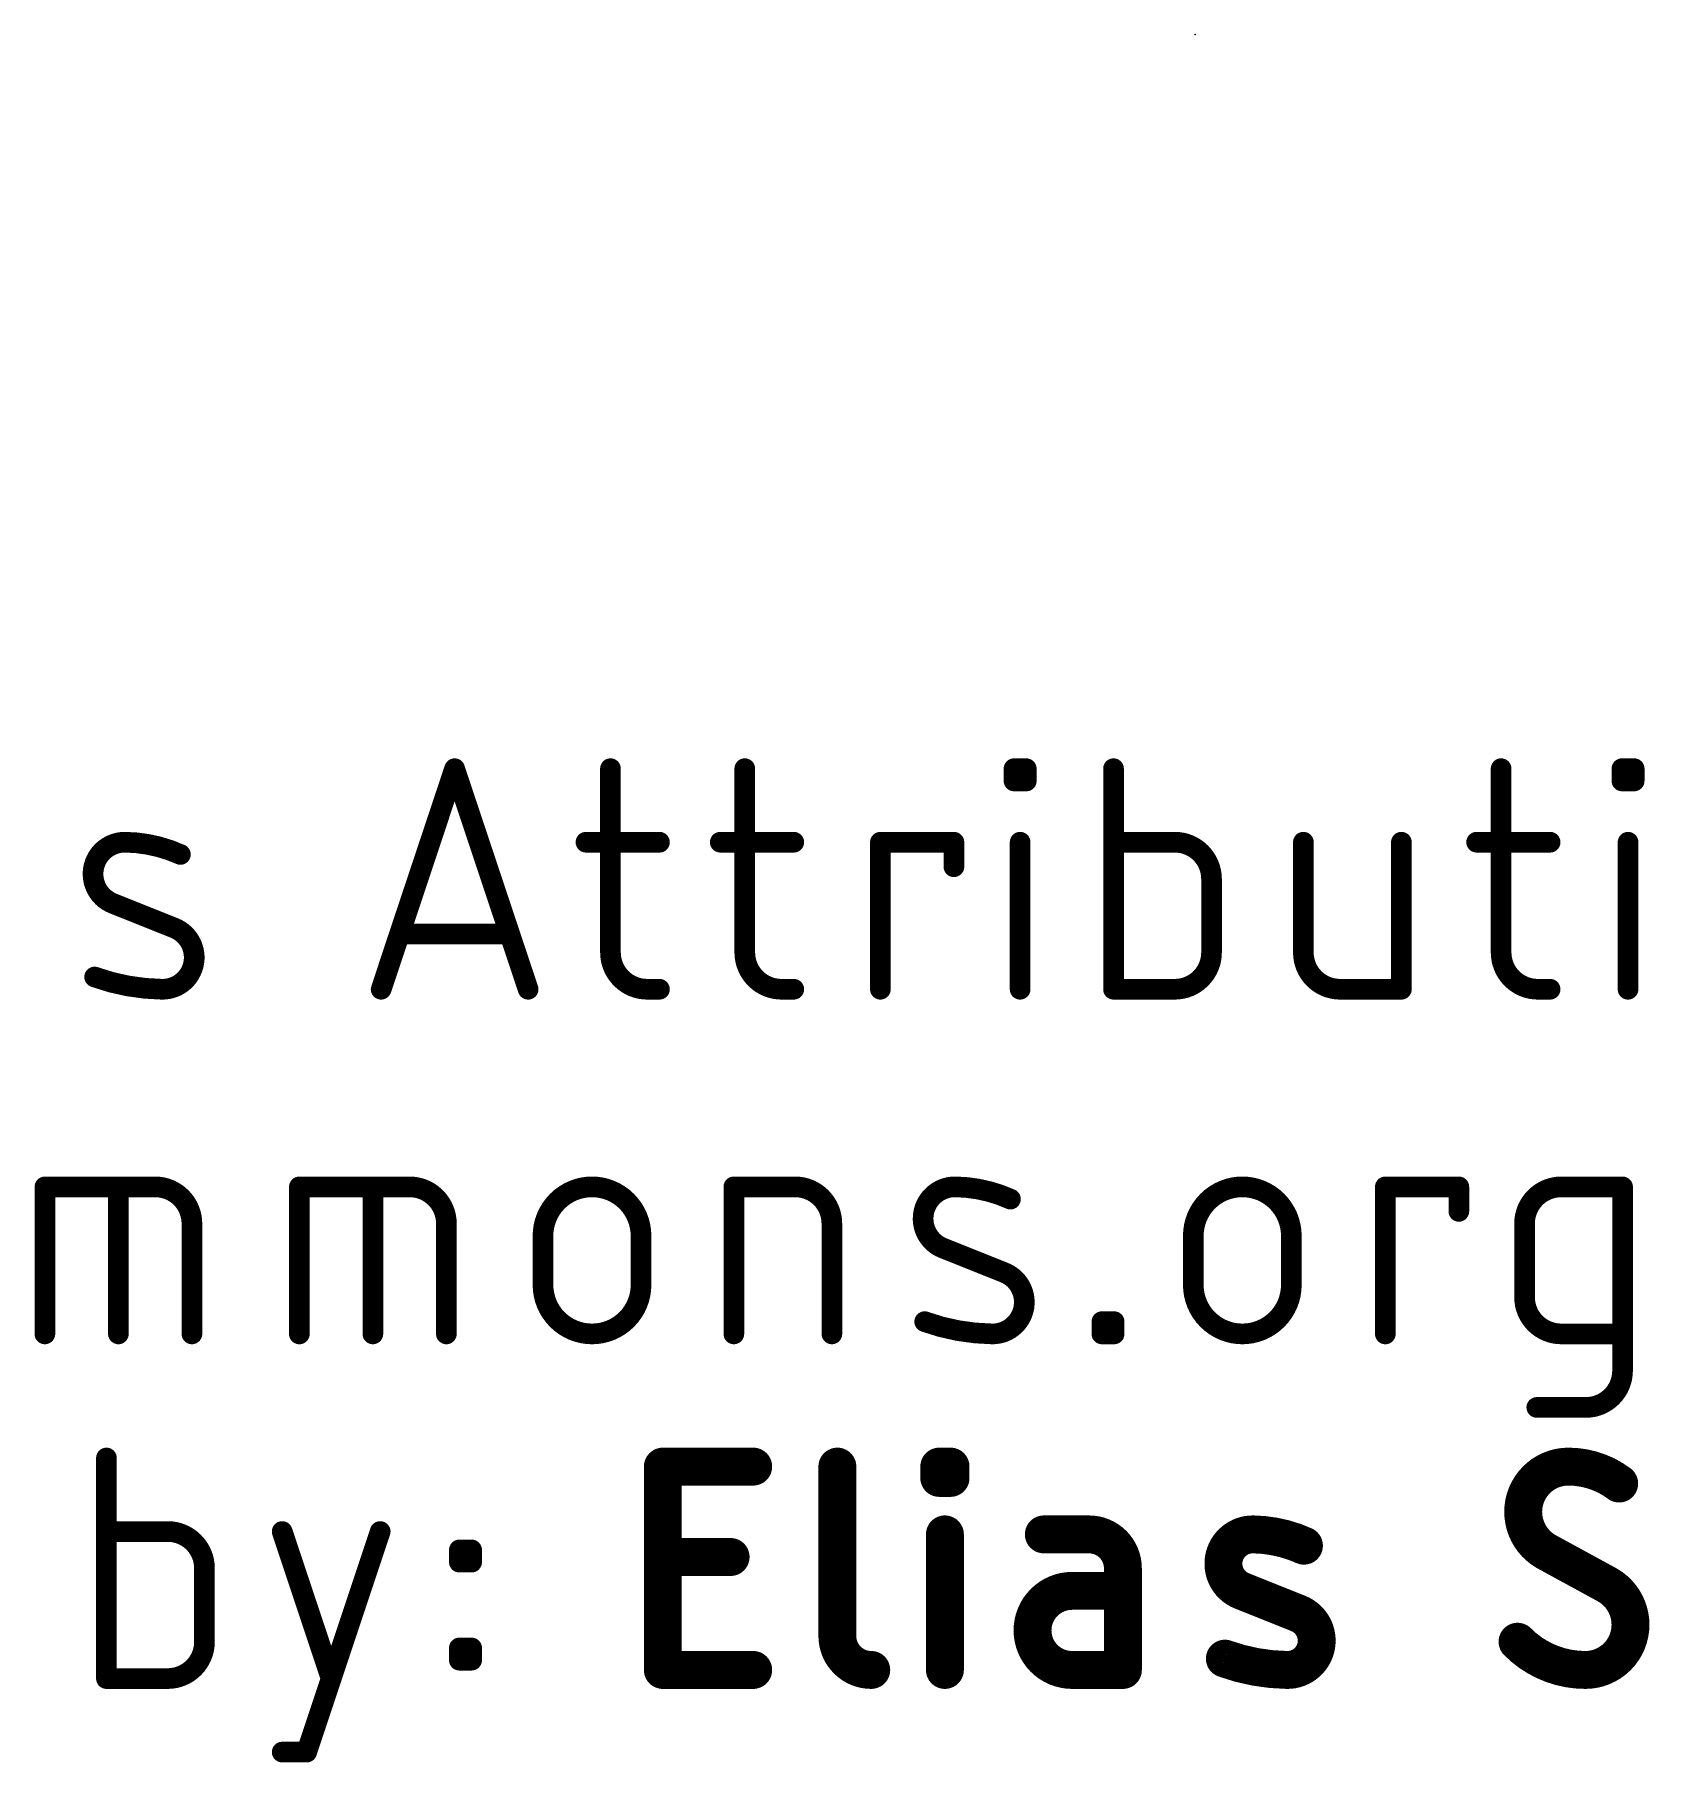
# Model space of a CAD drawing. Extents: x -28 to 74, y -69 to 26.
# Drawn here: x 14.56 to 26.46, y -13.24 to -0.51 of the extents above; entities that cross this region are included whole.
import ezdxf

# ---------------------------------------------------------------- set-up
doc = ezdxf.new("R2010")
doc.units = 0
doc.layers.add('23', color=53, linetype='CONTINUOUS')
doc.layers.add('51', color=53, linetype='CONTINUOUS')

msp = doc.modelspace()

# ---------------------------------------------------------------- linework, layer by layer
at = {"layer": '23'}
msp.add_point((23.114, -0.508), dxfattribs=at)
at = {"layer": '51'}
for points, const_width in [([(17.1133, -7.5438), (17.6551, -5.9182)], 0.1524), ([(17.6551, -5.9182), (18.197, -7.5438)], 0.1524), ([(18.8037, -5.9182), (18.8037, -7.2729)], 0.1524), ([(19.7937, -5.9182), (19.7937, -7.2729)], 0.1524), ([(21.7783, -6.0085), (21.7783, -5.9182)], 0.1524), ([(21.7783, -5.9182), (21.8686, -5.9182)], 0.1524), ([(21.8686, -5.9182), (21.8686, -6.0085)], 0.1524), ([(22.5116, -5.9182), (22.5116, -7.5438)], 0.1524), ([(25.3688, -5.9182), (25.3688, -7.2729)], 0.1524), ([(26.2592, -6.0085), (26.2592, -5.9182)], 0.1524), ([(26.2592, -5.9182), (26.3495, -5.9182)], 0.1524), ([(26.3495, -5.9182), (26.3495, -6.0085)], 0.1524), ([(21.8686, -6.0085), (21.7783, -6.0085)], 0.1524), ([(26.3495, -6.0085), (26.2592, -6.0085)], 0.1524), ([(18.6231, -6.4601), (19.1649, -6.4601)], 0.1524), ([(19.613, -6.4601), (20.1549, -6.4601)], 0.1524), ([(20.7933, -7.5438), (20.7933, -6.4601)], 0.1524), ([(20.7933, -6.4601), (21.3352, -6.4601)], 0.1524), ([(21.3352, -6.4601), (21.3352, -6.6407)], 0.1524), ([(21.8234, -7.5438), (21.8234, -6.4601)], 0.1524), ([(22.9632, -6.4601), (22.5116, -6.4601)], 0.1524), ([(23.9111, -6.4601), (23.9111, -7.2729)], 0.1524), ([(24.6336, -7.5438), (24.6336, -6.4601)], 0.1524), ([(25.1882, -6.4601), (25.73, -6.4601)], 0.1524), ([(26.3044, -7.5438), (26.3044, -6.4601)], 0.1524), ([(23.2341, -7.2729), (23.2341, -6.731)], 0.1524), ([(15.5883, -7.0922), (15.1368, -6.9116)], 0.1524), ([(18.0615, -7.1374), (17.2487, -7.1374)], 0.1524), ([(19.0746, -7.5438), (19.1649, -7.5438)], 0.1524), ([(20.0646, -7.5438), (20.1549, -7.5438)], 0.1524), ([(22.5116, -7.5438), (22.9632, -7.5438)], 0.1524), ([(24.182, -7.5438), (24.6336, -7.5438)], 0.1524), ([(25.6397, -7.5438), (25.73, -7.5438)], 0.1524), ([(14.6347, -10.0838), (14.6347, -9.0001)], 0.1524), ([(14.6347, -9.0001), (15.4475, -9.0001)], 0.1524), ([(15.1766, -10.0838), (15.1766, -9.0001)], 0.1524), ([(16.5105, -10.0838), (16.5105, -9.0001)], 0.1524), ([(16.5105, -9.0001), (17.3233, -9.0001)], 0.1524), ([(17.0523, -10.0838), (17.0523, -9.0001)], 0.1524), ([(19.7131, -10.0838), (19.7131, -9.0001)], 0.1524), ([(19.7131, -9.0001), (20.1647, -9.0001)], 0.1524), ([(24.5152, -10.0838), (24.5152, -9.0001)], 0.1524), ([(24.5152, -9.0001), (25.0571, -9.0001)], 0.1524), ([(25.0571, -9.0001), (25.0571, -9.1807)], 0.1524), ([(25.8124, -9.0001), (26.2639, -9.0001)], 0.1524), ([(26.2639, -9.0001), (26.2639, -10.3547)], 0.1524), ([(15.7185, -9.271), (15.7185, -10.0838)], 0.1524), ([(17.5942, -9.271), (17.5942, -10.0838)], 0.1524), ([(18.3063, -9.7226), (18.3063, -9.3613)], 0.1524), ([(19.0288, -9.3613), (19.0288, -9.7226)], 0.1524), ([(20.4356, -9.271), (20.4356, -10.0838)], 0.1524), ([(23.0999, -9.7226), (23.0999, -9.3613)], 0.1524), ([(23.8224, -9.3613), (23.8224, -9.7226)], 0.1524), ([(25.5415, -9.8129), (25.5415, -9.271)], 0.1524), ([(21.707, -9.6322), (21.2554, -9.4516)], 0.1524), ([(22.426, -10.0838), (22.426, -9.9935)], 0.1524), ([(22.426, -9.9935), (22.5163, -9.9935)], 0.1524), ([(22.5163, -9.9935), (22.5163, -10.0838)], 0.1524), ([(22.5163, -10.0838), (22.426, -10.0838)], 0.1524), ([(26.2639, -10.0838), (25.8124, -10.0838)], 0.1524), ([(25.993, -10.6257), (25.6318, -10.6257)], 0.1524), ([(15.0885, -10.9982), (15.0885, -12.6238)], 0.1524), ([(19.1897, -12.5603), (19.1897, -11.0617)], 0.2794), ([(19.1897, -11.0617), (19.8557, -11.0617)], 0.2794), ([(20.4761, -11.0617), (20.4761, -12.3105)], 0.2794), ([(21.2272, -11.145), (21.2272, -11.0617)], 0.2794), ([(21.2272, -11.0617), (21.3104, -11.0617)], 0.2794), ([(21.3104, -11.0617), (21.3104, -11.145)], 0.2794), ([(21.3104, -11.145), (21.2272, -11.145)], 0.2794), ([(21.2688, -12.5603), (21.2688, -11.5612)], 0.2794), ([(22.331, -11.5612), (21.998, -11.5612)], 0.2794), ([(15.5401, -11.5401), (15.0885, -11.5401)], 0.1524), ([(16.3838, -11.5401), (16.745, -12.6238)], 0.1524), ([(16.5644, -13.1657), (17.1063, -11.5401)], 0.1524), ([(26.1558, -11.9359), (25.6979, -11.6861)], 0.2794), ([(17.6899, -11.7658), (17.6899, -11.6755)], 0.1524), ([(17.6899, -11.6755), (17.7802, -11.6755)], 0.1524), ([(17.7802, -11.7658), (17.6899, -11.7658)], 0.1524), ([(17.7802, -11.6755), (17.7802, -11.7658)], 0.1524), ([(19.1897, -11.7277), (19.6892, -11.7277)], 0.2794), ([(22.5808, -12.5603), (22.5808, -11.811)], 0.2794), ([(15.811, -12.3529), (15.811, -11.811)], 0.1524), ([(22.5808, -11.9775), (22.2061, -11.9775)], 0.2794), ([(23.8737, -12.144), (23.4575, -11.9775)], 0.2794), ([(17.6899, -12.4883), (17.6899, -12.398)], 0.1524), ([(17.6899, -12.398), (17.7802, -12.398)], 0.1524), ([(17.7802, -12.398), (17.7802, -12.4883)], 0.1524), ([(17.7802, -12.4883), (17.6899, -12.4883)], 0.1524), ([(19.8557, -12.5603), (19.1897, -12.5603)], 0.2794), ([(22.2061, -12.5603), (22.5808, -12.5603)], 0.2794), ([(15.0885, -12.6238), (15.5401, -12.6238)], 0.1524), ([(16.3838, -13.1657), (16.5644, -13.1657)], 0.1524)]:
    msp.add_lwpolyline(points, dxfattribs=dict(at, const_width=const_width))
for points, const_width in [([(17.6913, -5.9062, 1), (17.619, -5.9302)], 0.0762), ([(17.6913, -5.9302, 1), (17.619, -5.9062)], 0.0762), ([(18.8418, -5.9182, 1), (18.7656, -5.9182)], 0.0762), ([(19.8318, -5.9182, 1), (19.7556, -5.9182)], 0.0762), ([(21.8164, -5.9182, 1), (21.7402, -5.9182)], 0.0762), ([(21.7783, -5.8801, 1), (21.7783, -5.9563)], 0.0762), ([(21.9067, -5.9182, 1), (21.8305, -5.9182)], 0.0762), ([(21.8686, -5.9563, 1), (21.8686, -5.8801)], 0.0762), ([(22.5497, -5.9182, 1), (22.4735, -5.9182)], 0.0762), ([(25.4069, -5.9182, 1), (25.3307, -5.9182)], 0.0762), ([(26.2973, -5.9182, 1), (26.2211, -5.9182)], 0.0762), ([(26.2592, -5.8801, 1), (26.2592, -5.9563)], 0.0762), ([(26.3876, -5.9182, 1), (26.3114, -5.9182)], 0.0762), ([(26.3495, -5.9563, 1), (26.3495, -5.8801)], 0.0762), ([(21.7783, -5.9704, 1), (21.7783, -6.0466)], 0.0762), ([(21.7402, -6.0085, 1), (21.8164, -6.0085)], 0.0762), ([(21.8305, -6.0085, 1), (21.9067, -6.0085)], 0.0762), ([(21.8686, -6.0466, 1), (21.8686, -5.9704)], 0.0762), ([(26.2592, -5.9704, 1), (26.2592, -6.0466)], 0.0762), ([(26.2211, -6.0085, 1), (26.2973, -6.0085)], 0.0762), ([(26.3114, -6.0085, 1), (26.3876, -6.0085)], 0.0762), ([(26.3495, -6.0466, 1), (26.3495, -5.9704)], 0.0762), ([(15.2271, -6.4601, 0.8318), (15.1368, -6.9116)], 0.1524), ([(15.2276, -6.422, 1), (15.2265, -6.4982)], 0.0762), ([(15.6335, -6.5504, 0.1026), (15.2271, -6.4601)], 0.1524), ([(15.2265, -6.4982, 1), (15.2276, -6.422)], 0.0762), ([(15.6178, -6.5851, 1), (15.6491, -6.5156)], 0.0762), ([(18.6231, -6.422, 1), (18.6231, -6.4982)], 0.0762), ([(19.1649, -6.4982, 1), (19.1649, -6.422)], 0.0762), ([(19.613, -6.422, 1), (19.613, -6.4982)], 0.0762), ([(20.1549, -6.4982, 1), (20.1549, -6.422)], 0.0762), ([(20.8314, -6.4601, 1), (20.7552, -6.4601)], 0.0762), ([(20.7933, -6.422, 1), (20.7933, -6.4982)], 0.0762), ([(21.3733, -6.4601, 1), (21.2971, -6.4601)], 0.0762), ([(21.3352, -6.4982, 1), (21.3352, -6.422)], 0.0762), ([(21.8615, -6.4601, 1), (21.7853, -6.4601)], 0.0762), ([(22.5116, -6.422, 1), (22.5116, -6.4982)], 0.0762), ([(23.2341, -6.731, 0.4142), (22.9632, -6.4601)], 0.1524), ([(22.9632, -6.422, 1), (22.9632, -6.4982)], 0.0762), ([(22.9632, -6.4982, 1), (22.9632, -6.422)], 0.0762), ([(23.9492, -6.4601, 1), (23.873, -6.4601)], 0.0762), ([(24.6717, -6.4601, 1), (24.5955, -6.4601)], 0.0762), ([(25.1882, -6.422, 1), (25.1882, -6.4982)], 0.0762), ([(25.73, -6.4982, 1), (25.73, -6.422)], 0.0762), ([(26.3425, -6.4601, 1), (26.2663, -6.4601)], 0.0762), ([(21.2971, -6.6407, 1), (21.3733, -6.6407)], 0.0762), ([(23.2722, -6.731, 1), (23.196, -6.731)], 0.0762), ([(23.196, -6.731, 1), (23.2722, -6.731)], 0.0762), ([(15.1509, -6.8763, 1), (15.1226, -6.947)], 0.0762), ([(15.1226, -6.947, 1), (15.1509, -6.8762)], 0.0762), ([(15.498, -7.5438, 0.8318), (15.5883, -7.0922)], 0.1524), ([(15.6025, -7.0569, 1), (15.5742, -7.1276)], 0.0762), ([(15.5742, -7.1276, 1), (15.6025, -7.0569)], 0.0762), ([(17.2487, -7.0993, 1), (17.2487, -7.1755)], 0.0762), ([(18.0615, -7.1755, 1), (18.0615, -7.0993)], 0.0762), ([(18.8037, -7.2729, 0.4142), (19.0746, -7.5438)], 0.1524), ([(18.8418, -7.2729, 1), (18.7656, -7.2729)], 0.0762), ([(18.7656, -7.2729, 1), (18.8418, -7.2729)], 0.0762), ([(19.7937, -7.2729, 0.4142), (20.0646, -7.5438)], 0.1524), ([(19.8318, -7.2729, 1), (19.7556, -7.2729)], 0.0762), ([(19.7556, -7.2729, 1), (19.8318, -7.2729)], 0.0762), ([(22.9632, -7.5438, 0.4142), (23.2341, -7.2729)], 0.1524), ([(23.2722, -7.2729, 1), (23.196, -7.2729)], 0.0762), ([(23.196, -7.2729, 1), (23.2722, -7.2729)], 0.0762), ([(23.9111, -7.2729, 0.4142), (24.182, -7.5438)], 0.1524), ([(23.9492, -7.2729, 1), (23.873, -7.2729)], 0.0762), ([(23.873, -7.2729, 1), (23.9492, -7.2729)], 0.0762), ([(25.3688, -7.2729, 0.4142), (25.6397, -7.5438)], 0.1524), ([(25.4069, -7.2729, 1), (25.3307, -7.2729)], 0.0762), ([(25.3307, -7.2729, 1), (25.4069, -7.2729)], 0.0762), ([(15.0142, -7.4176, 1), (14.9884, -7.4893)], 0.0762), ([(15.0013, -7.4535, 0.083), (15.498, -7.5438)], 0.1524), ([(15.4985, -7.5057, 1), (15.4975, -7.5819)], 0.0762), ([(15.4975, -7.5819, 1), (15.4985, -7.5057)], 0.0762), ([(17.0771, -7.5318, 1), (17.1494, -7.5558)], 0.0762), ([(18.1608, -7.5558, 1), (18.2331, -7.5318)], 0.0762), ([(19.0746, -7.5057, 1), (19.0746, -7.5819)], 0.0762), ([(19.0746, -7.5819, 1), (19.0746, -7.5057)], 0.0762), ([(19.1649, -7.5819, 1), (19.1649, -7.5057)], 0.0762), ([(20.0646, -7.5057, 1), (20.0646, -7.5819)], 0.0762), ([(20.0646, -7.5819, 1), (20.0646, -7.5057)], 0.0762), ([(20.1549, -7.5819, 1), (20.1549, -7.5057)], 0.0762), ([(20.7552, -7.5438, 1), (20.8314, -7.5438)], 0.0762), ([(21.7853, -7.5438, 1), (21.8615, -7.5438)], 0.0762), ([(22.5116, -7.5057, 1), (22.5116, -7.5819)], 0.0762), ([(22.4735, -7.5438, 1), (22.5497, -7.5438)], 0.0762), ([(22.9632, -7.5057, 1), (22.9632, -7.5819)], 0.0762), ([(22.9632, -7.5819, 1), (22.9632, -7.5057)], 0.0762), ([(24.182, -7.5057, 1), (24.182, -7.5819)], 0.0762), ([(24.182, -7.5819, 1), (24.182, -7.5057)], 0.0762), ([(24.5955, -7.5438, 1), (24.6717, -7.5438)], 0.0762), ([(24.6336, -7.5819, 1), (24.6336, -7.5057)], 0.0762), ([(25.6397, -7.5057, 1), (25.6397, -7.5819)], 0.0762), ([(25.6397, -7.5819, 1), (25.6397, -7.5057)], 0.0762), ([(25.73, -7.5819, 1), (25.73, -7.5057)], 0.0762), ([(26.2663, -7.5438, 1), (26.3425, -7.5438)], 0.0762), ([(14.6728, -9.0001, 1), (14.5966, -9.0001)], 0.0762), ([(14.6347, -8.962, 1), (14.6347, -9.0382)], 0.0762), ([(15.2147, -9.0001, 1), (15.1385, -9.0001)], 0.0762), ([(15.7185, -9.271, 0.4142), (15.4475, -9.0001)], 0.1524), ([(15.4475, -8.962, 1), (15.4475, -9.0382)], 0.0762), ([(15.4475, -9.0382, 1), (15.4475, -8.962)], 0.0762), ([(16.5486, -9.0001, 1), (16.4724, -9.0001)], 0.0762), ([(16.5105, -8.962, 1), (16.5105, -9.0382)], 0.0762), ([(17.0904, -9.0001, 1), (17.0142, -9.0001)], 0.0762), ([(17.5942, -9.271, 0.4142), (17.3233, -9.0001)], 0.1524), ([(17.3233, -8.962, 1), (17.3233, -9.0382)], 0.0762), ([(17.3233, -9.0382, 1), (17.3233, -8.962)], 0.0762), ([(19.0288, -9.3613, 1), (18.3063, -9.3613)], 0.1524), ([(19.7512, -9.0001, 1), (19.675, -9.0001)], 0.0762), ([(19.7131, -8.962, 1), (19.7131, -9.0382)], 0.0762), ([(20.4356, -9.271, 0.4142), (20.1647, -9.0001)], 0.1524), ([(20.1647, -8.962, 1), (20.1647, -9.0382)], 0.0762), ([(20.1647, -9.0382, 1), (20.1647, -8.962)], 0.0762), ([(21.3457, -9.0001, 0.8318), (21.2554, -9.4516)], 0.1524), ([(21.7521, -9.0904, 0.1026), (21.3457, -9.0001)], 0.1524), ([(21.3463, -8.962, 1), (21.3452, -9.0382)], 0.0762), ([(21.3452, -9.0382, 1), (21.3463, -8.962)], 0.0762), ([(21.7365, -9.1251, 1), (21.7678, -9.0556)], 0.0762), ([(23.8224, -9.3613, 1), (23.0999, -9.3613)], 0.1524), ([(24.5533, -9.0001, 1), (24.4771, -9.0001)], 0.0762), ([(24.5152, -8.962, 1), (24.5152, -9.0382)], 0.0762), ([(25.0952, -9.0001, 1), (25.019, -9.0001)], 0.0762), ([(25.0571, -9.0382, 1), (25.0571, -8.962)], 0.0762), ([(25.8124, -9.0001, 0.4142), (25.5415, -9.271)], 0.1524), ([(25.8124, -8.962, 1), (25.8124, -9.0382)], 0.0762), ([(25.8124, -9.0382, 1), (25.8124, -8.962)], 0.0762), ([(26.302, -9.0001, 1), (26.2258, -9.0001)], 0.0762), ([(26.2639, -9.0382, 1), (26.2639, -8.962)], 0.0762), ([(25.019, -9.1807, 1), (25.0952, -9.1807)], 0.0762), ([(15.7566, -9.271, 1), (15.6804, -9.271)], 0.0762), ([(15.6804, -9.271, 1), (15.7566, -9.271)], 0.0762), ([(17.6323, -9.271, 1), (17.5561, -9.271)], 0.0762), ([(17.5561, -9.271, 1), (17.6323, -9.271)], 0.0762), ([(18.3444, -9.3613, 1), (18.2682, -9.3613)], 0.0762), ([(19.0669, -9.3613, 1), (18.9907, -9.3613)], 0.0762), ([(20.4737, -9.271, 1), (20.3975, -9.271)], 0.0762), ([(20.3975, -9.271, 1), (20.4737, -9.271)], 0.0762), ([(23.138, -9.3613, 1), (23.0618, -9.3613)], 0.0762), ([(23.8605, -9.3613, 1), (23.7843, -9.3613)], 0.0762), ([(25.5796, -9.271, 1), (25.5034, -9.271)], 0.0762), ([(25.5034, -9.271, 1), (25.5796, -9.271)], 0.0762), ([(18.2682, -9.3613, 1), (18.3444, -9.3613)], 0.0762), ([(18.9907, -9.3613, 1), (19.0669, -9.3613)], 0.0762), ([(21.2696, -9.4163, 1), (21.2413, -9.487)], 0.0762), ([(21.2413, -9.487, 1), (21.2696, -9.4162)], 0.0762), ([(23.0618, -9.3613, 1), (23.138, -9.3613)], 0.0762), ([(23.7843, -9.3613, 1), (23.8605, -9.3613)], 0.0762), ([(18.3063, -9.7226, 1), (19.0288, -9.7226)], 0.1524), ([(18.3444, -9.7226, 1), (18.2682, -9.7226)], 0.0762), ([(19.0669, -9.7226, 1), (18.9907, -9.7226)], 0.0762), ([(21.6167, -10.0838, 0.8318), (21.707, -9.6322)], 0.1524), ([(21.7211, -9.5969, 1), (21.6928, -9.6676)], 0.0762), ([(21.6928, -9.6676, 1), (21.7211, -9.5969)], 0.0762), ([(23.0999, -9.7226, 1), (23.8224, -9.7226)], 0.1524), ([(23.138, -9.7226, 1), (23.0618, -9.7226)], 0.0762), ([(23.8605, -9.7226, 1), (23.7843, -9.7226)], 0.0762), ([(18.2682, -9.7226, 1), (18.3444, -9.7226)], 0.0762), ([(18.9907, -9.7226, 1), (19.0669, -9.7226)], 0.0762), ([(23.0618, -9.7226, 1), (23.138, -9.7226)], 0.0762), ([(23.7843, -9.7226, 1), (23.8605, -9.7226)], 0.0762), ([(25.5415, -9.8129, 0.4142), (25.8124, -10.0838)], 0.1524), ([(25.5796, -9.8129, 1), (25.5034, -9.8129)], 0.0762), ([(25.5034, -9.8129, 1), (25.5796, -9.8129)], 0.0762), ([(21.1328, -9.9576, 1), (21.107, -10.0293)], 0.0762), ([(21.1199, -9.9935, 0.083), (21.6167, -10.0838)], 0.1524), ([(22.4641, -9.9935, 1), (22.3879, -9.9935)], 0.0762), ([(22.426, -9.9554, 1), (22.426, -10.0316)], 0.0762), ([(22.5544, -9.9935, 1), (22.4782, -9.9935)], 0.0762), ([(22.5163, -10.0316, 1), (22.5163, -9.9554)], 0.0762), ([(14.5966, -10.0838, 1), (14.6728, -10.0838)], 0.0762), ([(15.1385, -10.0838, 1), (15.2147, -10.0838)], 0.0762), ([(15.6804, -10.0838, 1), (15.7566, -10.0838)], 0.0762), ([(16.4724, -10.0838, 1), (16.5486, -10.0838)], 0.0762), ([(17.0142, -10.0838, 1), (17.0904, -10.0838)], 0.0762), ([(17.5561, -10.0838, 1), (17.6323, -10.0838)], 0.0762), ([(19.675, -10.0838, 1), (19.7512, -10.0838)], 0.0762), ([(20.3975, -10.0838, 1), (20.4737, -10.0838)], 0.0762), ([(21.6172, -10.0457, 1), (21.6161, -10.1219)], 0.0762), ([(21.6161, -10.1219, 1), (21.6172, -10.0457)], 0.0762), ([(22.426, -10.0457, 1), (22.426, -10.1219)], 0.0762), ([(22.3879, -10.0838, 1), (22.4641, -10.0838)], 0.0762), ([(22.4782, -10.0838, 1), (22.5544, -10.0838)], 0.0762), ([(22.5163, -10.1219, 1), (22.5163, -10.0457)], 0.0762), ([(24.4771, -10.0838, 1), (24.5533, -10.0838)], 0.0762), ([(25.8124, -10.0457, 1), (25.8124, -10.1219)], 0.0762), ([(25.8124, -10.1219, 1), (25.8124, -10.0457)], 0.0762), ([(26.2639, -10.1219, 1), (26.2639, -10.0457)], 0.0762), ([(25.993, -10.6257, 0.4142), (26.2639, -10.3547)], 0.1524), ([(26.302, -10.3547, 1), (26.2258, -10.3547)], 0.0762), ([(26.2258, -10.3547, 1), (26.302, -10.3547)], 0.0762), ([(25.6318, -10.5876, 1), (25.6318, -10.6638)], 0.0762), ([(25.993, -10.5876, 1), (25.993, -10.6638)], 0.0762), ([(25.993, -10.6638, 1), (25.993, -10.5876)], 0.0762), ([(15.1266, -10.9982, 1), (15.0504, -10.9982)], 0.0762), ([(19.1897, -10.9918, 1), (19.1897, -11.1316)], 0.1397), ([(19.2596, -11.0617, 1), (19.1199, -11.0617)], 0.1397), ([(19.8557, -11.1316, 1), (19.8557, -10.9918)], 0.1397), ([(20.546, -11.0617, 1), (20.4063, -11.0617)], 0.1397), ([(21.2272, -10.9918, 1), (21.2272, -11.1316)], 0.1397), ([(21.297, -11.0617, 1), (21.1573, -11.0617)], 0.1397), ([(21.3803, -11.0617, 1), (21.2406, -11.0617)], 0.1397), ([(21.3104, -11.1316, 1), (21.3104, -10.9918)], 0.1397), ([(25.8644, -11.0617, 0.4142), (25.5314, -11.3947)], 0.2794), ([(25.8644, -10.9918, 1), (25.8644, -11.1316)], 0.1397), ([(26.2391, -11.1866, 0.1623), (25.8644, -11.0617)], 0.2794), ([(25.8644, -11.1316, 1), (25.8644, -10.9918)], 0.1397), ([(21.2272, -11.0751, 1), (21.2272, -11.2148)], 0.1397), ([(21.1573, -11.145, 1), (21.297, -11.145)], 0.1397), ([(21.2406, -11.145, 1), (21.3803, -11.145)], 0.1397), ([(21.3104, -11.2148, 1), (21.3104, -11.0751)], 0.1397), ([(26.1972, -11.2425, 1), (26.281, -11.1307)], 0.1397), ([(25.5314, -11.3947, 0.2656), (25.6979, -11.6861)], 0.2794), ([(25.6013, -11.3947, 1), (25.4616, -11.3947)], 0.1397), ([(25.4616, -11.3947, 1), (25.6013, -11.3947)], 0.1397), ([(21.3387, -11.5612, 1), (21.199, -11.5612)], 0.1397), ([(21.998, -11.4914, 1), (21.998, -11.6311)], 0.1397), ([(22.5808, -11.811, 0.4142), (22.331, -11.5612)], 0.2794), ([(22.331, -11.4914, 1), (22.331, -11.6311)], 0.1397), ([(22.331, -11.6311, 1), (22.331, -11.4914)], 0.1397), ([(23.5407, -11.5612, 0.8318), (23.4575, -11.9775)], 0.2794), ([(23.9154, -11.6445, 0.1025), (23.5407, -11.5612)], 0.2794), ([(23.5417, -11.4914, 1), (23.5397, -11.6311)], 0.1397), ([(23.5397, -11.6311, 1), (23.5417, -11.4914)], 0.1397), ([(15.0885, -11.502, 1), (15.0885, -11.5782)], 0.0762), ([(15.811, -11.811, 0.4142), (15.5401, -11.5401)], 0.1524), ([(15.5401, -11.502, 1), (15.5401, -11.5782)], 0.0762), ([(15.5401, -11.5782, 1), (15.5401, -11.502)], 0.0762), ([(16.4199, -11.528, 1), (16.3476, -11.5521)], 0.0762), ([(17.1424, -11.5521, 1), (17.0701, -11.528)], 0.0762), ([(23.8867, -11.7082, 1), (23.944, -11.5808)], 0.1397), ([(25.7314, -11.6248, 1), (25.6645, -11.7474)], 0.1397), ([(25.6625, -11.7463, 1), (25.7334, -11.6259)], 0.1397), ([(17.728, -11.6755, 1), (17.6518, -11.6755)], 0.0762), ([(17.6899, -11.6374, 1), (17.6899, -11.7136)], 0.0762), ([(17.6899, -11.7277, 1), (17.6899, -11.8039)], 0.0762), ([(17.8183, -11.6755, 1), (17.7421, -11.6755)], 0.0762), ([(17.7802, -11.7136, 1), (17.7802, -11.6374)], 0.0762), ([(17.7802, -11.8039, 1), (17.7802, -11.7277)], 0.0762), ([(19.1897, -11.6579, 1), (19.1897, -11.7976)], 0.1397), ([(19.6892, -11.7976, 1), (19.6892, -11.6579)], 0.1397), ([(22.6506, -11.811, 1), (22.5109, -11.811)], 0.1397), ([(15.8491, -11.811, 1), (15.7729, -11.811)], 0.0762), ([(15.7729, -11.811, 1), (15.8491, -11.811)], 0.0762), ([(17.6518, -11.7658, 1), (17.728, -11.7658)], 0.0762), ([(17.7421, -11.7658, 1), (17.8183, -11.7658)], 0.0762), ([(22.2061, -11.9775, 1), (22.2061, -12.5603)], 0.2794), ([(22.2061, -11.9077, 1), (22.2061, -12.0474)], 0.1397), ([(22.2061, -12.0474, 1), (22.2061, -11.9077)], 0.1397), ([(22.5109, -11.811, 1), (22.6506, -11.811)], 0.1397), ([(22.5808, -12.0474, 1), (22.5808, -11.9077)], 0.1397), ([(23.4834, -11.9127, 1), (23.4315, -12.0424)], 0.1397), ([(26.3224, -12.2273, 0.2656), (26.1558, -11.9359)], 0.2794), ([(26.1913, -11.8757, 1), (26.1204, -11.9961)], 0.1397), ([(26.1224, -11.9972, 1), (26.1893, -11.8746)], 0.1397), ([(23.4315, -12.0424, 1), (23.4834, -11.9127)], 0.1397), ([(23.7905, -12.5603, 0.8318), (23.8737, -12.144)], 0.2794), ([(23.8997, -12.0792, 1), (23.8478, -12.2089)], 0.1397), ([(23.8478, -12.2089, 1), (23.8997, -12.0792)], 0.1397), ([(25.9893, -12.5603, 0.4142), (26.3224, -12.2273)], 0.2794), ([(26.3922, -12.2273, 1), (26.2525, -12.2273)], 0.1397), ([(20.4761, -12.3105, 0.4142), (20.7259, -12.5603)], 0.2794), ([(20.546, -12.3105, 1), (20.4063, -12.3105)], 0.1397), ([(25.4898, -12.3522, 0.2), (25.9893, -12.5603)], 0.2794), ([(25.5394, -12.303, 1), (25.4402, -12.4013)], 0.1397), ([(26.2525, -12.2273, 1), (26.3922, -12.2273)], 0.1397), ([(15.5401, -12.6238, 0.4142), (15.811, -12.3529)], 0.1524), ([(15.8491, -12.3529, 1), (15.7729, -12.3529)], 0.0762), ([(15.7729, -12.3529, 1), (15.8491, -12.3529)], 0.0762), ([(17.728, -12.398, 1), (17.6518, -12.398)], 0.0762), ([(17.6899, -12.3599, 1), (17.6899, -12.4361)], 0.0762), ([(17.8183, -12.398, 1), (17.7421, -12.398)], 0.0762), ([(17.7802, -12.4361, 1), (17.7802, -12.3599)], 0.0762), ([(20.4063, -12.3105, 1), (20.546, -12.3105)], 0.1397), ([(23.3562, -12.4113, 1), (23.3089, -12.5428)], 0.1397), ([(23.3326, -12.477, 0.083), (23.7905, -12.5603)], 0.2794), ([(17.6899, -12.4502, 1), (17.6899, -12.5264)], 0.0762), ([(17.6518, -12.4883, 1), (17.728, -12.4883)], 0.0762), ([(17.7421, -12.4883, 1), (17.8183, -12.4883)], 0.0762), ([(17.7802, -12.5264, 1), (17.7802, -12.4502)], 0.0762), ([(19.1897, -12.4904, 1), (19.1897, -12.6302)], 0.1397), ([(19.8557, -12.6302, 1), (19.8557, -12.4904)], 0.1397), ([(20.7259, -12.6301, 1), (20.7259, -12.4904)], 0.1397), ([(22.2061, -12.4904, 1), (22.2061, -12.6302)], 0.1397), ([(22.2061, -12.6302, 1), (22.2061, -12.4904)], 0.1397), ([(22.5808, -12.6302, 1), (22.5808, -12.4904)], 0.1397), ([(23.7915, -12.4905, 1), (23.7895, -12.6301)], 0.1397), ([(23.7895, -12.6301, 1), (23.7915, -12.4905)], 0.1397), ([(25.9893, -12.4904, 1), (25.9893, -12.6302)], 0.1397), ([(25.9893, -12.6301, 1), (25.9893, -12.4905)], 0.1397), ([(15.0885, -12.5857, 1), (15.0885, -12.6619)], 0.0762), ([(15.0504, -12.6238, 1), (15.1266, -12.6238)], 0.0762), ([(15.5401, -12.5857, 1), (15.5401, -12.6619)], 0.0762), ([(15.5401, -12.6619, 1), (15.5401, -12.5857)], 0.0762), ([(16.7089, -12.6358, 1), (16.7812, -12.6118)], 0.0762), ([(19.1199, -12.5603, 1), (19.2596, -12.5603)], 0.1397), ([(21.199, -12.5603, 1), (21.3387, -12.5603)], 0.1397), ([(22.5109, -12.5603, 1), (22.6506, -12.5603)], 0.1397), ([(16.3838, -13.1276, 1), (16.3838, -13.2038)], 0.0762), ([(16.5283, -13.1536, 1), (16.6006, -13.1777)], 0.0762), ([(16.5644, -13.2038, 1), (16.5644, -13.1276)], 0.0762)]:
    msp.add_lwpolyline(points, format="xyb", dxfattribs=dict(at, const_width=const_width))

doc.saveas('drawing.dxf')
